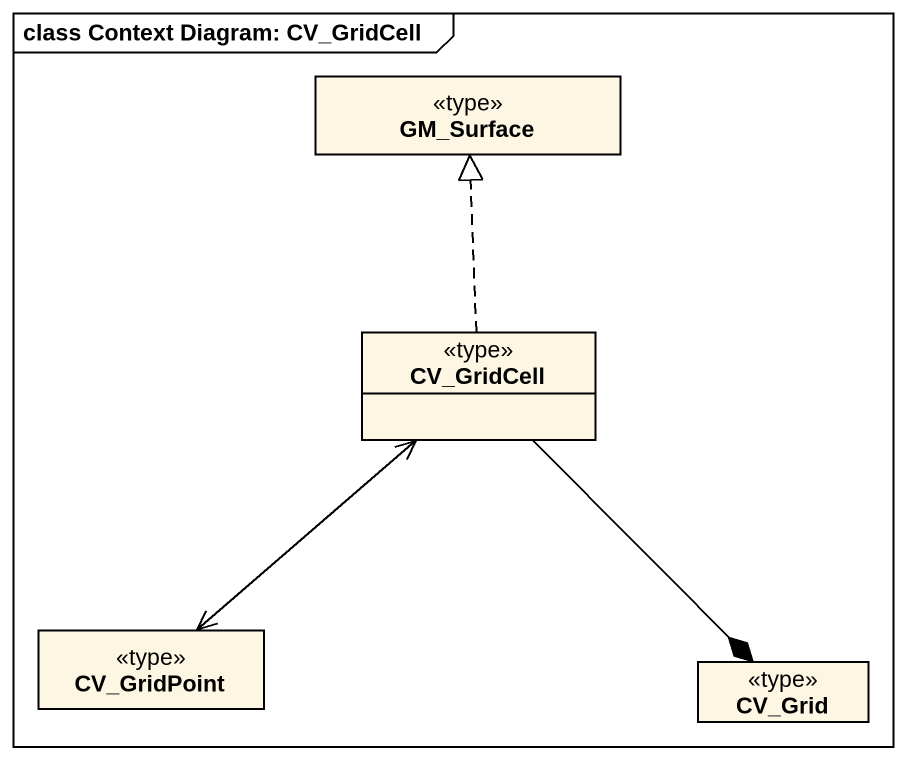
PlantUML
@startuml
mainframe class Context Diagram: CV_GridCell
hide circle
hide empty members
class GM_Surface <<type>>
class CV_GridCell <<type>>
class CV_GridPoint <<type>>
class CV_Grid <<type>>
CV_GridCell .up.|> GM_Surface
CV_GridCell <--> CV_GridPoint
CV_GridCell --* CV_Grid
@enduml
